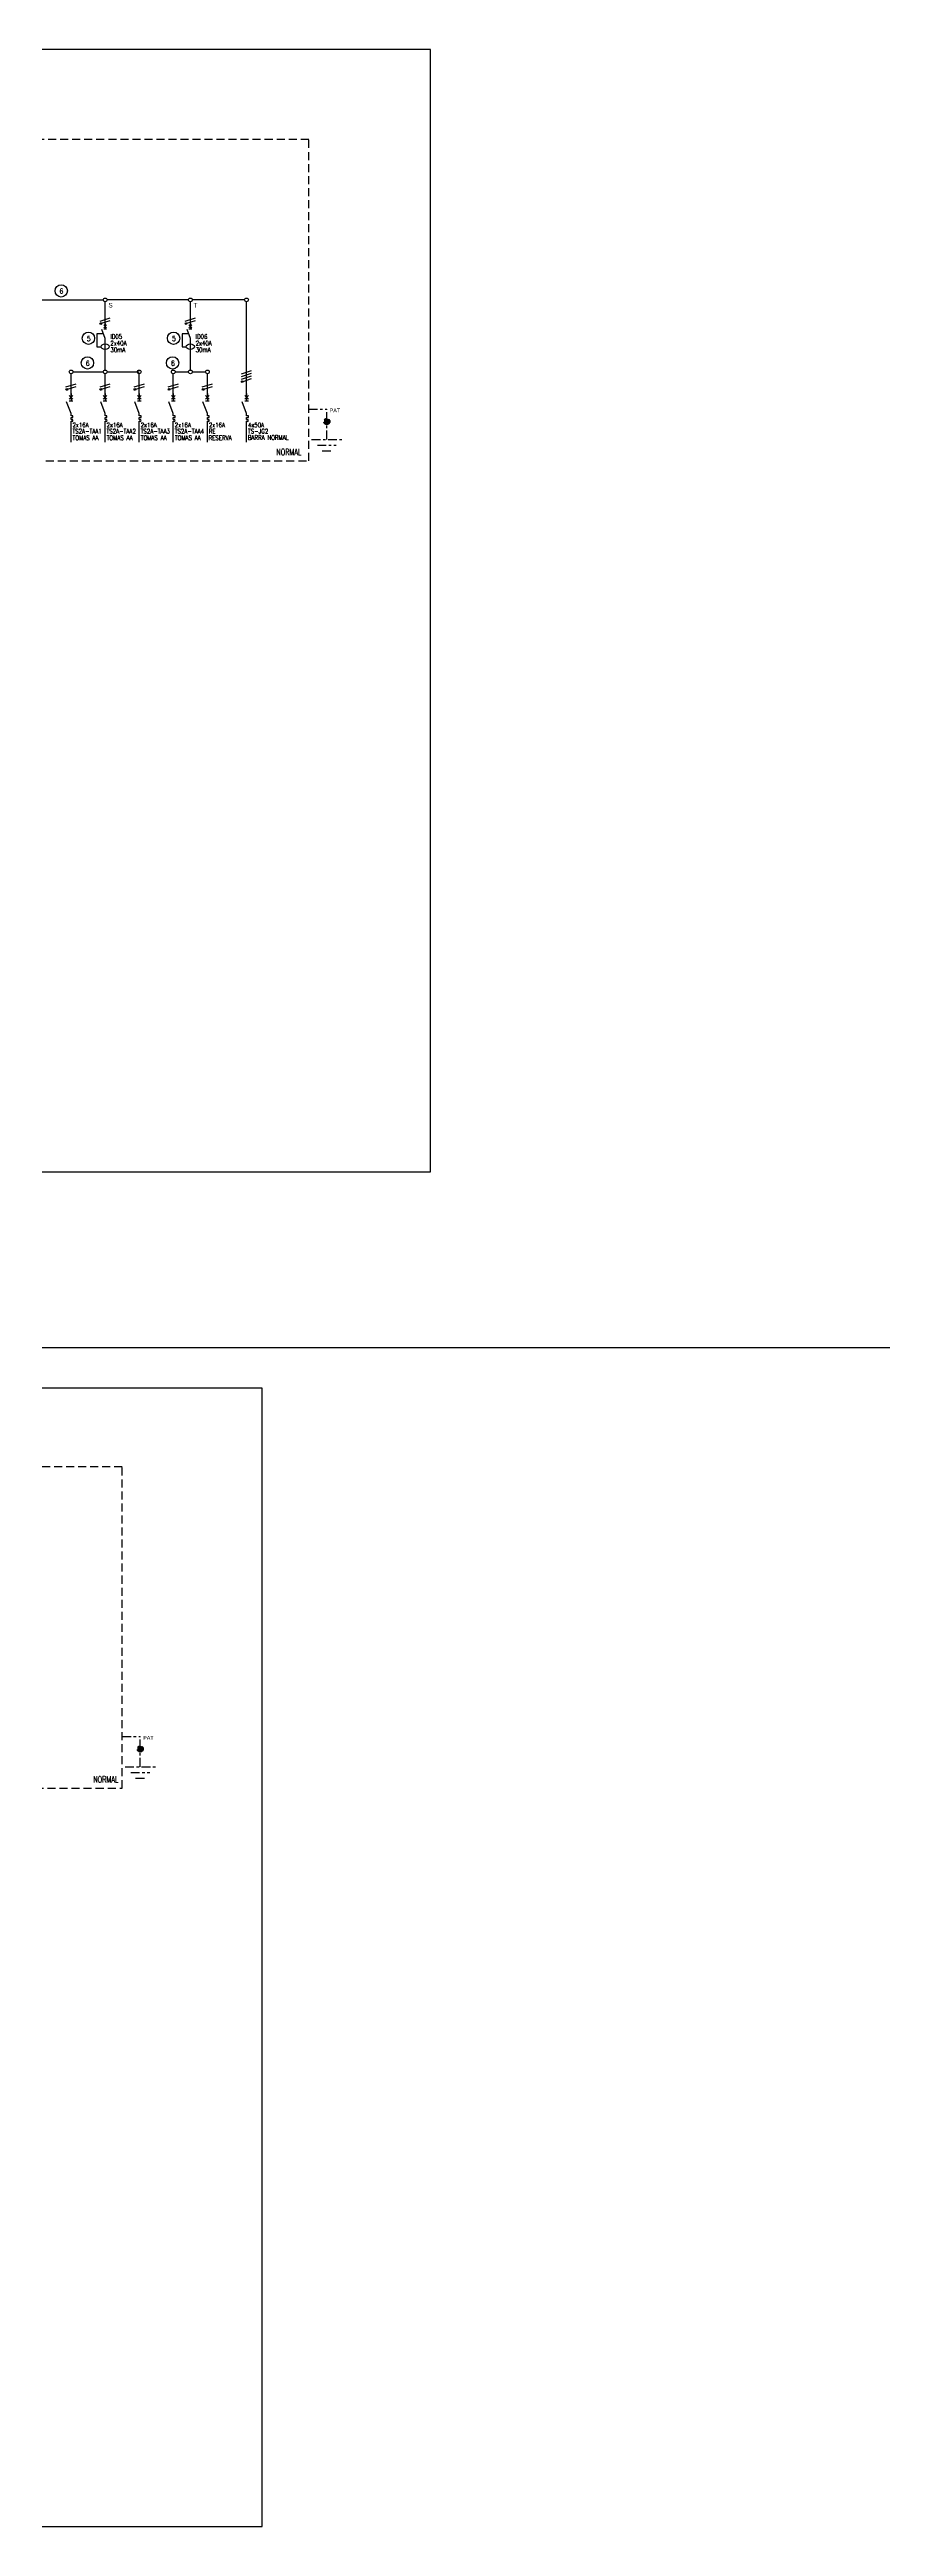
# Model space of a CAD drawing. Extents: x 2998 to 3854, y 1175 to 1727.
# Drawn here: x 3642 to 3675, y 1446.2 to 1544.3 of the extents above; entities that cross this region are included whole.
import ezdxf
from ezdxf.enums import TextEntityAlignment as Align

# ---------------------------------------------------------------- set-up
doc = ezdxf.new("R2010")
doc.units = 0
doc.linetypes.add('OCJ-ESQUEMAS UNIFILARES-CORREGIDOS IDO-REV.br$0$DASHED', pattern=[19.05, 12.7, -6.35])
doc.linetypes.add('OCJ-ESQUEMAS UNIFILARES-CORREGIDOS IDO-REV.br$0$EJE_5', pattern=[7.1, 5, -1, 0.1, -1])
for name, color, linetype in [('OCJ-ESQUEMAS UNIFILARES-CORREGIDOS IDO-REV.br$0$00-IE-CABLES', 10, 'Continuous'), ('OCJ-ESQUEMAS UNIFILARES-CORREGIDOS IDO-REV.br$0$01-ELE-APARATOS', 170, 'Continuous'), ('OCJ-ESQUEMAS UNIFILARES-CORREGIDOS IDO-REV.br$0$ELECTRIC', 4, 'Continuous'), ('OCJ-ESQUEMAS UNIFILARES-CORREGIDOS IDO-REV.br$0$NOMBRE DE PLANOS', 6, 'Continuous'), ('OCJ-ESQUEMAS UNIFILARES-CORREGIDOS IDO-REV.br$0$PAT', 80, 'Continuous'), ('OCJ-ESQUEMAS UNIFILARES-CORREGIDOS IDO-REV.br$0$TEXTO', 7, 'Continuous')]:
    doc.layers.add(name, color=color, linetype=linetype)
doc.styles.add('OCJ-ESQUEMAS UNIFILARES-CORREGIDOS IDO-REV.br$0$ARIAL', font='arial.ttf', dxfattribs={"height": 0.2})
doc.styles.add('OCJ-ESQUEMAS UNIFILARES-CORREGIDOS IDO-REV.br$0$Electricidad', font='ROMANS.SHX', dxfattribs={"width": 0.75, "height": 0.175})
doc.styles.add('OCJ-ESQUEMAS UNIFILARES-CORREGIDOS IDO-REV.br$0$Standard', font='arial.ttf')

# ---------------------------------------------------------------- blocks, each defined once
blk = doc.blocks.new('OCJ-ESQUEMAS UNIFILARES-CORREGIDOS IDO-REV.br$0$Unif-Interruptor-Term')
for p, q in [((0, -1.01), (0.05, -1.01)), ((0, -1.1), (0.05, -1.1))]:
    blk.add_line(p, q)
for points in [[(-0.09, 0.18), (0.09, 0)], [(-0.09, 0), (0.09, 0.18)], [(0, 0.27), (0, -0.09)], [(0, -0.72), (-0.22, -0.13)], [(-0.09, -0.09), (0.09, -0.09)], [(0, -0.83), (0, -0.72)], [(0, -0.92), (0.09, -0.92), (0.09, -0.83), (0, -0.83)], [(0, -1.01), (0, -0.92)], [(0, -1.22), (0, -1.1)]]:
    blk.add_lwpolyline(points)
blk.add_arc((0.05, -1.06), 0.045, 270, 90)
blk = doc.blocks.new('OCJ-ESQUEMAS UNIFILARES-CORREGIDOS IDO-REV.br$0$Unif-Interruptor-Dif')
for points in [[(-0.07, 0.11), (0.07, -0.03)], [(-0.07, -0.03), (0.07, 0.11)], [(0, 0.18), (0, -0.09)], [(-0.08, -0.34), (-0.41, -0.34), (-0.41, -0.97), (-0.2, -0.97)], [(0, -0.57), (-0.16, -0.12)], [(-0.07, -0.09), (0.07, -0.09)], [(0, -1.31), (0, -0.57)]]:
    blk.add_lwpolyline(points)
blk.add_ellipse((0, -0.97), major_axis=(0.203, 0), ratio=0.670814)

msp = doc.modelspace()

# ---------------------------------------------------------------- hatches: boundary and pattern name
at = {"layer": 'OCJ-ESQUEMAS UNIFILARES-CORREGIDOS IDO-REV.br$0$00-IE-CABLES'}
for points in [[(3644.026, 1533.387, 1), (3644.08, 1533.427, 1)], [(3647.401, 1533.387, 1), (3647.455, 1533.427, 1)], [(3642.676, 1530.78, 1), (3642.73, 1530.819, 1)], [(3644.026, 1530.78, 1), (3644.08, 1530.819, 1)], [(3645.376, 1530.78, 1), (3645.43, 1530.819, 1)], [(3646.726, 1530.78, 1), (3646.78, 1530.819, 1)], [(3648.076, 1530.78, 1), (3648.13, 1530.819, 1)], [(3649.624, 1531.09, 1), (3649.679, 1531.129, 1)]]:
    msp.add_hatch(color=256, dxfattribs=at).paths.add_polyline_path(points)
at = {"layer": 'OCJ-ESQUEMAS UNIFILARES-CORREGIDOS IDO-REV.br$0$PAT', "linetype": 'OCJ-ESQUEMAS UNIFILARES-CORREGIDOS IDO-REV.br$0$EJE_5', "ltscale": 0.07}
h = msp.add_hatch(color=256, dxfattribs=at)
h.paths.add_polyline_path([(3653.123, 1529.531), (3652.883, 1529.531, -1)])
h.paths.add_polyline_path([(3652.883, 1529.531), (3653.003, 1529.531), (3653.003, 1529.411, -0.414214)])
h.paths.add_polyline_path([(3653.003, 1529.531), (3653.123, 1529.531, -0.414214), (3653.003, 1529.411)])
h = msp.add_hatch(color=256, dxfattribs=at)
h.paths.add_polyline_path([(3645.736, 1476.987), (3645.496, 1476.987, -1)])
h.paths.add_polyline_path([(3645.496, 1476.987), (3645.616, 1476.987), (3645.616, 1476.867, -0.414214)])
h.paths.add_polyline_path([(3645.616, 1476.987), (3645.736, 1476.987, -0.414214), (3645.616, 1476.867)])

# ---------------------------------------------------------------- linework, layer by layer
msp.add_line((3181.411, 1492.874), (3854.061, 1492.874))
at = {"layer": 'OCJ-ESQUEMAS UNIFILARES-CORREGIDOS IDO-REV.br$0$00-IE-CABLES'}
for p, q in [((3632.216, 1534.345), (3644.15, 1534.345)), ((3644.224, 1533.269), (3644.224, 1534.271)), ((3647.525, 1534.345), (3644.298, 1534.345)), ((3647.599, 1533.269), (3647.599, 1534.271)), ((3649.749, 1534.346), (3647.673, 1534.346)), ((3649.823, 1530.419), (3649.823, 1534.271)), ((3642.948, 1531.495), (3644.15, 1531.495)), ((3644.224, 1531.569), (3644.224, 1532.371)), ((3644.298, 1531.495), (3645.574, 1531.495)), ((3646.998, 1531.495), (3647.525, 1531.495)), ((3647.599, 1531.569), (3647.599, 1532.371)), ((3647.673, 1531.495), (3648.2, 1531.495)), ((3642.874, 1530.419), (3642.874, 1531.421)), ((3644.224, 1530.419), (3644.224, 1531.421)), ((3645.574, 1530.419), (3645.574, 1531.421)), ((3646.924, 1530.419), (3646.924, 1531.421)), ((3648.274, 1530.419), (3648.274, 1531.421)), ((3642.874, 1528.719), (3642.874, 1529.521)), ((3644.224, 1528.719), (3644.224, 1529.521)), ((3645.574, 1528.719), (3645.574, 1529.521)), ((3646.924, 1528.719), (3646.924, 1529.521)), ((3648.274, 1528.719), (3648.274, 1529.521)), ((3649.823, 1528.719), (3649.823, 1529.521))]:
    msp.add_line(p, q, dxfattribs=at)
for points in [[(3644.021, 1533.505), (3644.428, 1533.634)], [(3644.085, 1533.417), (3644.428, 1533.526)], [(3647.396, 1533.505), (3647.803, 1533.634)], [(3647.46, 1533.417), (3647.803, 1533.526)], [(3649.619, 1531.423), (3650.026, 1531.552)], [(3642.671, 1530.897), (3643.078, 1531.026)], [(3642.735, 1530.81), (3643.078, 1530.918)], [(3644.021, 1530.897), (3644.428, 1531.026)], [(3644.085, 1530.81), (3644.428, 1530.918)], [(3645.371, 1530.897), (3645.778, 1531.026)], [(3645.435, 1530.81), (3645.778, 1530.918)], [(3646.721, 1530.897), (3647.128, 1531.026)], [(3646.785, 1530.81), (3647.128, 1530.918)], [(3648.071, 1530.897), (3648.478, 1531.026)], [(3648.135, 1530.81), (3648.478, 1530.918)], [(3649.619, 1531.315), (3650.026, 1531.444)], [(3649.619, 1531.207), (3650.026, 1531.336)], [(3649.684, 1531.12), (3650.026, 1531.228)]]:
    msp.add_lwpolyline(points, dxfattribs=at)
for centre, radius in [((3644.224, 1534.345), 0.0741), ((3647.599, 1534.345), 0.0741), ((3647.599, 1534.345), 0.0741), ((3649.823, 1534.345), 0.0741), ((3644.053, 1533.407), 0.0338), ((3647.428, 1533.407), 0.0338), ((3642.874, 1531.495), 0.0741), ((3644.224, 1531.495), 0.0741), ((3645.574, 1531.495), 0.0741), ((3646.924, 1531.495), 0.0741), ((3647.599, 1531.495), 0.0741), ((3648.274, 1531.495), 0.0741), ((3642.703, 1530.799), 0.0338), ((3644.053, 1530.799), 0.0338), ((3645.403, 1530.799), 0.0338), ((3646.753, 1530.799), 0.0338), ((3648.103, 1530.799), 0.0338), ((3649.652, 1531.11), 0.0338)]:
    msp.add_circle(centre, radius, dxfattribs=at)
at = {"layer": 'OCJ-ESQUEMAS UNIFILARES-CORREGIDOS IDO-REV.br$0$ELECTRIC', "linetype": 'OCJ-ESQUEMAS UNIFILARES-CORREGIDOS IDO-REV.br$0$DASHED', "ltscale": 0.025}
for points in [[(3578.533, 1527.931), (3652.288, 1527.975), (3652.288, 1540.694), (3578.533, 1540.65)], [(3578.602, 1475.431), (3644.902, 1475.431), (3644.902, 1488.15), (3578.602, 1488.15)]]:
    msp.add_lwpolyline(points, close=True, dxfattribs=at)
at = {"layer": 'OCJ-ESQUEMAS UNIFILARES-CORREGIDOS IDO-REV.br$0$NOMBRE DE PLANOS'}
for points in [[(3577.304, 1499.836), (3657.112, 1499.836), (3657.112, 1544.255), (3577.304, 1544.255)], [(3577.304, 1446.208), (3650.446, 1446.208), (3650.446, 1491.271), (3577.304, 1491.271)]]:
    msp.add_lwpolyline(points, close=True, dxfattribs=at)
at = {"layer": 'OCJ-ESQUEMAS UNIFILARES-CORREGIDOS IDO-REV.br$0$PAT', "linetype": 'OCJ-ESQUEMAS UNIFILARES-CORREGIDOS IDO-REV.br$0$EJE_5', "ltscale": 0.07}
for p, q in [((3652.288, 1530.018), (3653.003, 1530.018)), ((3653.003, 1529.548), (3653.003, 1530.018)), ((3653.003, 1528.823), (3653.003, 1529.531)), ((3652.403, 1528.823), (3653.603, 1528.823)), ((3652.628, 1528.598), (3653.378, 1528.598)), ((3652.815, 1528.373), (3653.19, 1528.373)), ((3644.902, 1477.474), (3645.616, 1477.474)), ((3645.616, 1477.003), (3645.616, 1477.474)), ((3645.616, 1476.278), (3645.616, 1476.987)), ((3645.016, 1476.278), (3646.216, 1476.278)), ((3645.241, 1476.053), (3645.991, 1476.053)), ((3645.428, 1475.828), (3645.803, 1475.828))]:
    msp.add_line(p, q, dxfattribs=at)
for centre in [(3653.003, 1529.531), (3653.003, 1529.531), (3645.616, 1476.987), (3645.616, 1476.987)]:
    msp.add_circle(centre, 0.12, dxfattribs=at)
at = {"layer": 'OCJ-ESQUEMAS UNIFILARES-CORREGIDOS IDO-REV.br$0$TEXTO'}
for centre in [(3642.483, 1534.703), (3643.561, 1532.825), (3646.936, 1532.825), (3643.522, 1531.848), (3646.897, 1531.848)]:
    msp.add_circle(centre, 0.244, dxfattribs=at)

# ---------------------------------------------------------------- block references
at = {"layer": 'OCJ-ESQUEMAS UNIFILARES-CORREGIDOS IDO-REV.br$0$01-ELE-APARATOS', "xscale": 0.7999999999999545, "yscale": 0.7999999999999545, "zscale": 0.7999999999999545}
for name, p in [('OCJ-ESQUEMAS UNIFILARES-CORREGIDOS IDO-REV.br$0$Unif-Interruptor-Dif', (3644.224, 1533.269)), ('OCJ-ESQUEMAS UNIFILARES-CORREGIDOS IDO-REV.br$0$Unif-Interruptor-Dif', (3647.599, 1533.269)), ('OCJ-ESQUEMAS UNIFILARES-CORREGIDOS IDO-REV.br$0$Unif-Interruptor-Term', (3642.874, 1530.419)), ('OCJ-ESQUEMAS UNIFILARES-CORREGIDOS IDO-REV.br$0$Unif-Interruptor-Term', (3644.224, 1530.419)), ('OCJ-ESQUEMAS UNIFILARES-CORREGIDOS IDO-REV.br$0$Unif-Interruptor-Term', (3645.574, 1530.419)), ('OCJ-ESQUEMAS UNIFILARES-CORREGIDOS IDO-REV.br$0$Unif-Interruptor-Term', (3646.924, 1530.419)), ('OCJ-ESQUEMAS UNIFILARES-CORREGIDOS IDO-REV.br$0$Unif-Interruptor-Term', (3648.274, 1530.419)), ('OCJ-ESQUEMAS UNIFILARES-CORREGIDOS IDO-REV.br$0$Unif-Interruptor-Term', (3649.823, 1530.419))]:
    msp.add_blockref(name, p, dxfattribs=at)

# ---------------------------------------------------------------- texts
at = {"layer": 'OCJ-ESQUEMAS UNIFILARES-CORREGIDOS IDO-REV.br$0$TEXTO', "style": 'OCJ-ESQUEMAS UNIFILARES-CORREGIDOS IDO-REV.br$0$Electricidad', "width": 0.75}
for s, height, p in [('6', 0.2, (3642.419, 1534.593)), ('5', 0.2, (3643.497, 1532.715)), ('2x40A', 0.18, (3644.433, 1532.539)), ('ID05', 0.18, (3644.433, 1532.803)), ('5', 0.2, (3646.872, 1532.715)), ('2x40A', 0.18, (3647.808, 1532.539)), ('ID06', 0.18, (3647.808, 1532.803)), ('6', 0.2, (3643.458, 1531.738)), ('30mA', 0.18, (3644.433, 1532.282)), ('6', 0.2, (3646.833, 1531.738)), ('30mA', 0.18, (3647.808, 1532.282)), ('TS2A-TAA1', 0.18, (3642.931, 1529.055)), ('TOMAS AA', 0.18, (3642.936, 1528.795)), ('2x16A', 0.18, (3642.931, 1529.303)), ('TS2A-TAA2', 0.18, (3644.281, 1529.055)), ('TOMAS AA', 0.18, (3644.286, 1528.795)), ('2x16A', 0.18, (3644.281, 1529.303)), ('TS2A-TAA3', 0.18, (3645.631, 1529.055)), ('TOMAS AA', 0.18, (3645.636, 1528.795)), ('2x16A', 0.18, (3645.631, 1529.303)), ('TS2A-TAA4', 0.18, (3646.981, 1529.055)), ('TOMAS AA', 0.18, (3646.986, 1528.795)), ('2x16A', 0.18, (3646.981, 1529.303)), ('RESERVA', 0.18, (3648.322, 1528.792)), ('2x16A', 0.18, (3648.331, 1529.303)), ('RE', 0.18, (3648.331, 1529.055)), ('TS-JG2', 0.18, (3649.88, 1529.055)), ('4x50A', 0.18, (3649.88, 1529.303)), ('BARRA NORMAL', 0.18, (3649.874, 1528.806))]:
    msp.add_text(s, height=height, dxfattribs=at).set_placement(p)
at = {"layer": 'OCJ-ESQUEMAS UNIFILARES-CORREGIDOS IDO-REV.br$0$TEXTO'}
for s, height, style, p in [('S', 0.18, 'OCJ-ESQUEMAS UNIFILARES-CORREGIDOS IDO-REV.br$0$Standard', (3644.353, 1534.043)), ('T', 0.18, 'OCJ-ESQUEMAS UNIFILARES-CORREGIDOS IDO-REV.br$0$Standard', (3647.728, 1534.043)), ('PAT', 0.15, 'OCJ-ESQUEMAS UNIFILARES-CORREGIDOS IDO-REV.br$0$ARIAL', (3653.12, 1529.896)), ('PAT', 0.15, 'OCJ-ESQUEMAS UNIFILARES-CORREGIDOS IDO-REV.br$0$ARIAL', (3645.734, 1477.351))]:
    msp.add_text(s, height=height, dxfattribs=dict(at, style=style)).set_placement(p)
at = {"layer": 'OCJ-ESQUEMAS UNIFILARES-CORREGIDOS IDO-REV.br$0$TEXTO', "style": 'OCJ-ESQUEMAS UNIFILARES-CORREGIDOS IDO-REV.br$0$Electricidad', "width": 0.75}
for p in [(3651.998, 1528.197), (3644.747, 1475.652)]:
    msp.add_text('NORMAL', height=0.25, dxfattribs=at).set_placement(p, align=Align.RIGHT)

doc.saveas('drawing.dxf')
